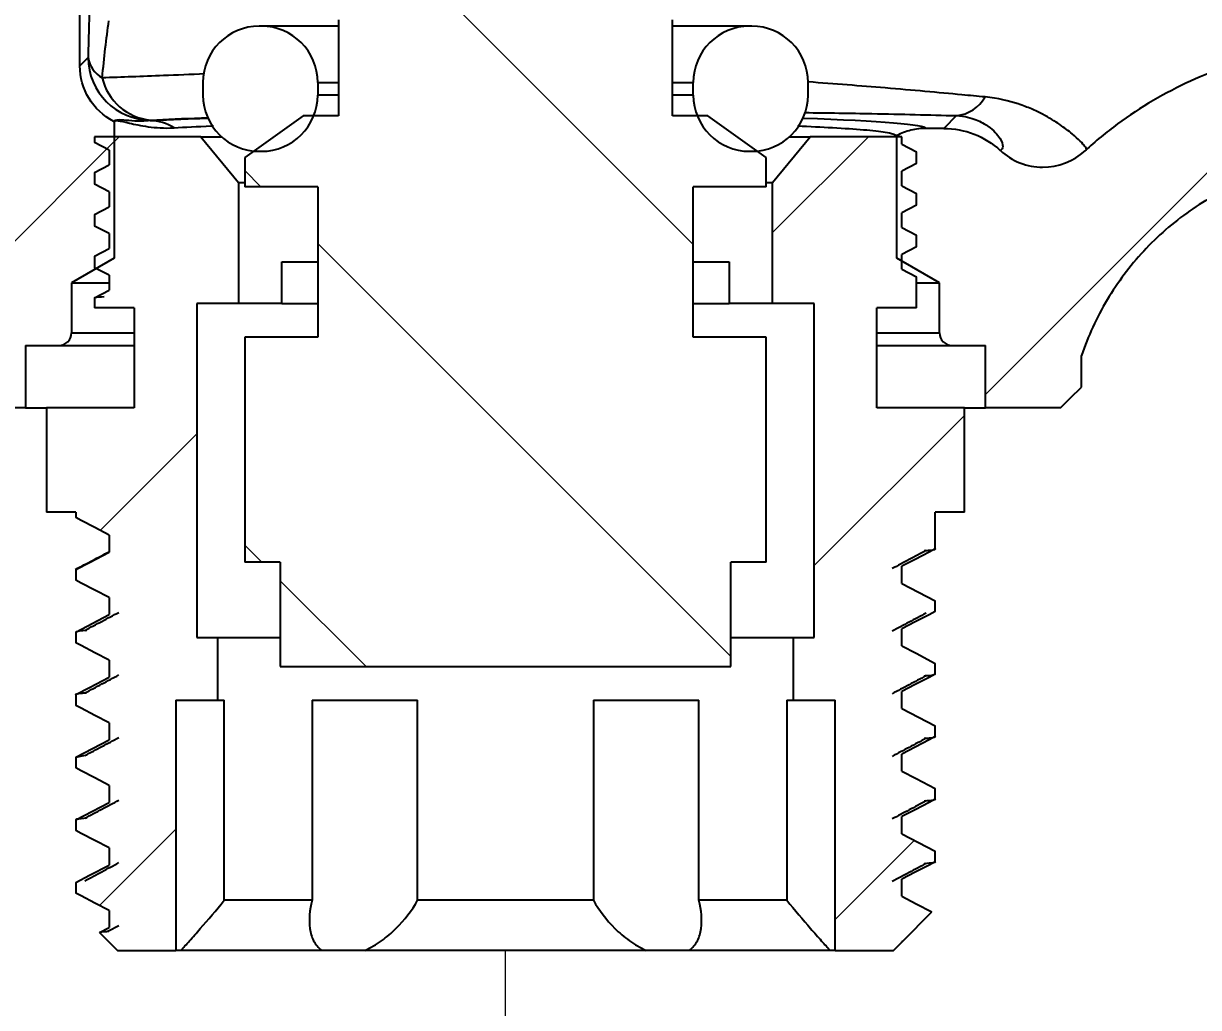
# Model space of a CAD drawing. Extents: x 0 to 1128, y 0 to 827.
# Drawn here: x 639.18 to 667.37, y 205.04 to 228.65 of the extents above; entities that cross this region are included whole.
import ezdxf

# ---------------------------------------------------------------- set-up
doc = ezdxf.new("R2010")
doc.units = 0
doc.header["$LTSCALE"] = 4
doc.header["$MEASUREMENT"] = 0
doc.header["$PDMODE"] = 3
doc.header["$PDSIZE"] = -10
doc.linetypes.add('CENTER2', pattern=[28.575, 19.05, -3.175, 3.175, -3.175])
doc.layers.get('0').update_dxf_attribs({"linetype": 'CONTINUOUS'})
doc.layers.get('DEFPOINTS').update_dxf_attribs({"linetype": 'CONTINUOUS'})
doc.layers.add('Cneter', color=1, linetype='CENTER2', lineweight=13)
doc.styles.add('Daelim Dimension', font='')
doc.styles.get('Daelim Dimension').set_extended_font_data('나눔고딕')
doc.dimstyles.new('DEFAULT', dxfattribs={"dimscale": 2, "dimtxt": 2, "dimasz": 2, "dimexe": 0, "dimexo": 2, "dimgap": 1, "dimtad": 1, "dimdec": 1, "dimzin": 9, "dimdsep": 46, "dimtxsty": 'Daelim Dimension', "dimcen": 0.5, "dimclrd": 252, "dimclre": 252, "dimclrt": 3, "dimadec": 1, "dimazin": 0, "dimtfac": 1, "dimtdec": 1, "dimtix": 1, "dimtmove": 0, "dimatfit": 3, "dimfxl": 1, "dimtolj": 1, "dimtzin": 1, "dimlwd": 9, "dimlwe": 9, "dimarcsym": 0})
pattern_1 = [(45, (206.573, -181.995), (-4.494825, 4.494825), [])]

# ---------------------------------------------------------------- blocks, each defined once
blk = doc.blocks.new('*D26')
at = {"color": 5, "lineweight": 9, "ltscale": 0.5, "transparency": 16777216}
for p, q in [((608.716, 221.256), (608.716, 186.716)), ((650.744, 202.166), (650.744, 186.716)), ((646.744, 188.716), (612.716, 188.716))]:
    blk.add_line(p, q, dxfattribs=at)
at = {"color": 5, "ltscale": 0.5, "transparency": 16777216}
for points in [[(612.716, 189.383), (612.716, 188.049), (608.716, 188.716)], [(646.744, 189.383), (646.744, 188.049), (650.744, 188.716)]]:
    blk.add_solid(points, dxfattribs=at)
at = {"layer": 'DEFPOINTS', "color": 0, "ltscale": 0.5, "transparency": 16777216}
for p in [(608.716, 225.256), (650.744, 206.166), (608.716, 188.716)]:
    blk.add_point(p, dxfattribs=at)
at = {"color": 7, "ltscale": 0.5, "transparency": 16777216, "insert": (629.73, 196.109), "char_height": 10, "attachment_point": 5, "style": 'Daelim Dimension'}
blk.add_mtext('\\A1;42', dxfattribs=at)
blk = doc.blocks.new('*D27')
at = {"color": 5, "lineweight": 9, "ltscale": 0.5, "transparency": 16777216}
for p, q in [((717.078, 227.492), (717.078, 186.716)), ((650.744, 202.166), (650.744, 186.716)), ((654.744, 188.716), (713.078, 188.716))]:
    blk.add_line(p, q, dxfattribs=at)
at = {"color": 5, "ltscale": 0.5, "transparency": 16777216}
for points in [[(654.744, 189.383), (654.744, 188.049), (650.744, 188.716)], [(713.078, 189.383), (713.078, 188.049), (717.078, 188.716)]]:
    blk.add_solid(points, dxfattribs=at)
at = {"layer": 'DEFPOINTS', "color": 0, "ltscale": 0.5, "transparency": 16777216}
for p in [(717.078, 231.492), (650.744, 206.166), (717.078, 188.716)]:
    blk.add_point(p, dxfattribs=at)
at = {"color": 7, "ltscale": 0.5, "transparency": 16777216, "insert": (683.911, 196.159), "char_height": 10, "attachment_point": 5, "style": 'Daelim Dimension'}
blk.add_mtext('\\A1;66', dxfattribs=at)
blk = doc.blocks.new('*D29')
at = {"color": 5, "lineweight": 9, "ltscale": 0.5, "transparency": 16777216}
for p, q in [((587.943, 234.199), (587.943, 134.501)), ((796.346, 158.527), (796.346, 134.501)), ((792.346, 136.501), (591.943, 136.501))]:
    blk.add_line(p, q, dxfattribs=at)
at = {"color": 5, "ltscale": 0.5, "transparency": 16777216}
for points in [[(591.943, 137.167), (591.943, 135.834), (587.943, 136.501)], [(792.346, 137.167), (792.346, 135.834), (796.346, 136.501)]]:
    blk.add_solid(points, dxfattribs=at)
at = {"layer": 'DEFPOINTS', "color": 0, "ltscale": 0.5, "transparency": 16777216}
for p in [(587.943, 238.199), (796.346, 162.527), (587.943, 136.501)]:
    blk.add_point(p, dxfattribs=at)
at = {"color": 7, "ltscale": 0.5, "transparency": 16777216, "insert": (692.145, 143.944), "char_height": 10, "attachment_point": 5, "style": 'Daelim Dimension'}
blk.add_mtext('\\A1;208', dxfattribs=at)
blk = doc.blocks.new('*D31')
at = {"color": 5, "lineweight": 9, "ltscale": 0.5, "transparency": 16777216}
for p, q in [((628.986, 291.801), (628.986, 327.879)), ((796.346, 226.827), (796.346, 327.879)), ((792.346, 325.879), (632.986, 325.879))]:
    blk.add_line(p, q, dxfattribs=at)
at = {"color": 5, "ltscale": 0.5, "transparency": 16777216}
for points in [[(632.986, 326.546), (632.986, 325.213), (628.986, 325.879)], [(792.346, 326.546), (792.346, 325.213), (796.346, 325.879)]]:
    blk.add_solid(points, dxfattribs=at)
at = {"layer": 'DEFPOINTS', "color": 0, "ltscale": 0.5, "transparency": 16777216}
for p in [(628.986, 325.879), (628.986, 287.801), (796.346, 222.827)]:
    blk.add_point(p, dxfattribs=at)
at = {"color": 7, "ltscale": 0.5, "transparency": 16777216, "insert": (712.666, 333.323), "char_height": 10, "attachment_point": 5, "style": 'Daelim Dimension'}
blk.add_mtext('\\A1;167', dxfattribs=at)

msp = doc.modelspace()

# ---------------------------------------------------------------- hatches: boundary and pattern name
at = {"linetype": 'Continuous', "lineweight": 18}
h = msp.add_hatch(dxfattribs=at)
h.set_pattern_fill('ANSI31', scale=50.853136, style=0)
h.set_pattern_definition(pattern_1)
edge = h.paths.add_edge_path(flags=0)
edge.add_line((704.315, 233.242), (704.315, 231.742))
edge.add_line((704.315, 231.742), (729.842, 231.742))
edge.add_line((729.842, 231.742), (729.842, 234.276))
edge.add_ellipse((728.089, 235.247), major_axis=(1.417, -1.417), ratio=0.998783, start_angle=16.0191, end_angle=44.9651)
edge.add_line((730.092, 235.245), (730.092, 244.459))
edge.add_line((730.092, 244.459), (730.242, 244.459))
edge.add_line((730.242, 244.459), (730.242, 254.449))
edge.add_arc((730.943, 254.449), 0.701, 511.5795, 540, ccw=False)
edge.add_line((730.326, 254.783), (730.968, 255.968))
edge.add_line((730.968, 255.968), (730.968, 261.724))
edge.add_line((730.968, 261.724), (732.219, 262.975))
edge.add_line((732.219, 262.975), (734.096, 262.975))
edge.add_line((734.096, 262.975), (734.597, 262.475))
edge.add_line((734.597, 262.475), (734.597, 249.467))
edge.add_arc((738.601, 249.467), 4.004, 540, 602.8993)
edge.add_arc((736.549, 245.457), 0.501, 360, 422.8993, ccw=False)
edge.add_line((737.049, 245.457), (737.049, 212.222))
edge.add_arc((736.549, 212.222), 0.501, 270, 360, ccw=False)
edge.add_line((736.549, 211.722), (704.523, 211.722))
edge.add_spline(control_points=[(704.523, 211.722), (704.466, 211.722), (704.408, 211.732), (704.355, 211.751), (704.302, 211.77), (704.252, 211.798), (704.208, 211.833), (704.165, 211.868), (704.127, 211.911), (704.097, 211.959), (704.068, 212.007), (704.046, 212.06), (704.034, 212.115)], knot_values=[0, 0, 0, 0, 0.000171, 0.000171, 0.000171, 0.000338, 0.000338, 0.000338, 0.000506, 0.000506, 0.000506, 0.000674, 0.000674, 0.000674, 0.000674], weights=[1, 1, 1, 1, 1, 1, 1, 1, 1, 1, 1, 1, 1], degree=3, periodic=0)
edge.add_spline(control_points=[(704.034, 212.115), (703.727, 213.515), (703.198, 214.884), (702.474, 216.121), (701.685, 217.471), (700.649, 218.694), (699.477, 219.729), (697.871, 221.147), (695.975, 222.26), (694.002, 223.096), (691.028, 224.355), (687.788, 225.045), (684.57, 225.311), (681.207, 225.588), (677.823, 225.436), (674.449, 225.436), (673.308, 225.436), (672.167, 225.459), (671.026, 225.434), (670.244, 225.417), (669.455, 225.262), (668.724, 224.986), (667.992, 224.711), (667.298, 224.305), (666.699, 223.804), (666.098, 223.301), (665.575, 222.688), (665.174, 222.015), (664.925, 221.598), (664.719, 221.151), (664.562, 220.691)], knot_values=[0.000395, 0.000395, 0.000395, 0.000395, 0.004689, 0.004689, 0.004689, 0.009368, 0.009368, 0.009368, 0.015799, 0.015799, 0.015799, 0.025522, 0.025522, 0.025522, 0.035593, 0.035593, 0.035593, 0.038999, 0.038999, 0.038999, 0.041366, 0.041366, 0.041366, 0.043733, 0.043733, 0.043733, 0.046104, 0.046104, 0.046104, 0.047574, 0.047574, 0.047574, 0.047574], weights=[1, 1, 1, 1, 1, 1, 1, 1, 1, 1, 1, 1, 1, 1, 1, 1, 1, 1, 1, 1, 1, 1, 1, 1, 1, 1, 1, 1, 1, 1, 1], degree=3, periodic=0)
edge.add_line((664.562, 220.691), (664.562, 219.93))
edge.add_spline(control_points=[(664.562, 219.93), (664.472, 219.84), (664.382, 219.751), (664.293, 219.661), (664.216, 219.584), (664.139, 219.507), (664.062, 219.43)], knot_values=[0.023427, 0.023427, 0.023427, 0.023427, 0.023808, 0.023808, 0.023808, 0.024134, 0.024134, 0.024134, 0.024134], weights=[1, 1, 1, 1, 1, 1, 1], degree=3, periodic=0)
edge.add_line((664.062, 219.43), (662.256, 219.43))
edge.add_line((662.256, 219.43), (662.256, 220.931))
edge.add_line((662.256, 220.931), (661.456, 220.931))
edge.add_arc((661.456, 221.231), 0.3, 180, 270, ccw=False)
edge.add_line((661.155, 221.231), (661.155, 222.433))
edge.add_line((661.155, 222.433), (660.129, 223.025))
edge.add_line((660.129, 223.025), (660.129, 225.963))
edge.add_spline(control_points=[(660.129, 225.963), (660.195, 225.998), (660.263, 226.027), (660.333, 226.052), (660.492, 226.108), (660.662, 226.137), (660.83, 226.137)], knot_values=[0.001632, 0.001632, 0.001632, 0.001632, 0.001855, 0.001855, 0.001855, 0.002363, 0.002363, 0.002363, 0.002363], weights=[1, 1, 1, 1, 1, 1, 1], degree=3, periodic=0)
edge.add_line((660.83, 226.137), (661.257, 226.137))
edge.add_ellipse((661.254, 224.133), major_axis=(-1.417, -1.417), ratio=0.998783, start_angle=182.2539, end_angle=224.9651, ccw=False)
edge.add_spline(control_points=[(662.615, 225.605), (662.738, 225.491), (662.883, 225.397), (663.037, 225.33), (663.191, 225.264), (663.359, 225.223), (663.526, 225.211), (663.694, 225.199), (663.866, 225.215), (664.028, 225.259), (664.19, 225.304), (664.347, 225.376), (664.486, 225.472), (664.543, 225.511), (664.597, 225.554), (664.648, 225.6)], knot_values=[0, 0, 0, 0, 0.000503, 0.000503, 0.000503, 0.001007, 0.001007, 0.001007, 0.00151, 0.00151, 0.00151, 0.002014, 0.002014, 0.002014, 0.002218, 0.002218, 0.002218, 0.002218], weights=[1, 1, 1, 1, 1, 1, 1, 1, 1, 1, 1, 1, 1, 1, 1, 1], degree=3, periodic=0)
edge.add_spline(control_points=[(664.648, 225.6), (665.098, 226.011), (665.589, 226.381), (666.108, 226.7), (667.034, 227.269), (668.071, 227.687), (669.133, 227.917), (671.605, 228.455), (674.19, 228.139), (676.72, 228.139), (679.928, 228.138), (683.156, 228.238), (686.34, 227.845), (689.608, 227.443), (692.876, 226.611), (695.863, 225.227)], knot_values=[0.015157, 0.015157, 0.015157, 0.015157, 0.017002, 0.017002, 0.017002, 0.020302, 0.020302, 0.020302, 0.028005, 0.028005, 0.028005, 0.037772, 0.037772, 0.037772, 0.047869, 0.047869, 0.047869, 0.047869], weights=[1, 1, 1, 1, 1, 1, 1, 1, 1, 1, 1, 1, 1, 1, 1, 1], degree=3, periodic=0)
edge.add_spline(control_points=[(695.863, 225.227), (696.016, 225.156), (696.183, 225.111), (696.351, 225.095), (696.518, 225.078), (696.691, 225.091), (696.854, 225.131), (697.017, 225.171), (697.176, 225.24), (697.317, 225.332), (697.457, 225.424), (697.584, 225.541), (697.687, 225.675), (697.752, 225.76), (697.809, 225.853), (697.854, 225.95)], knot_values=[0, 0, 0, 0, 0.000504, 0.000504, 0.000504, 0.001008, 0.001008, 0.001008, 0.001512, 0.001512, 0.001512, 0.002016, 0.002016, 0.002016, 0.002335, 0.002335, 0.002335, 0.002335], weights=[1, 1, 1, 1, 1, 1, 1, 1, 1, 1, 1, 1, 1, 1, 1, 1], degree=3, periodic=0)
edge.add_line((697.854, 225.95), (699.932, 230.37))
edge.add_ellipse((704.463, 228.236), major_axis=(-2.685, 4.229), ratio=0.999146, start_angle=-30.7384, end_angle=32.3883, ccw=False)
h = msp.add_hatch(dxfattribs=at)
h.set_pattern_fill('ANSI31', scale=50.853136, angle=90, style=0)
h.set_pattern_definition([(135, (206.573, -181.995), (-4.494825, -4.494825), [])])
h.paths.add_polyline_path([(648.892, 252.077), (648.892, 252.2), (649.243, 252.403), (649.243, 252.576), (648.892, 252.778), (648.892, 252.901), (649.243, 253.103), (649.243, 253.276), (648.892, 253.479), (648.892, 253.602), (649.243, 253.804), (649.243, 253.977), (648.892, 254.179), (648.892, 254.303), (649.243, 254.505), (649.243, 254.678), (649.089, 254.766), (652.4, 254.766), (652.596, 254.653), (652.596, 254.53), (652.246, 254.327), (652.246, 254.154), (652.596, 253.952), (652.596, 253.829), (652.246, 253.627), (652.246, 253.454), (652.596, 253.251), (652.596, 253.128), (652.246, 252.926), (652.246, 252.753), (652.596, 252.551), (652.596, 252.427), (652.246, 252.225), (652.246, 252.052), (652.596, 251.85), (652.596, 251.727), (652.246, 251.524), (652.246, 251.352), (652.596, 251.149), (652.596, 251.026), (652.246, 250.824), (652.246, 250.651), (652.596, 250.449), (652.596, 250.325), (652.246, 250.123), (652.246, 249.95), (652.596, 249.748), (652.596, 249.261), (652.997, 249.261), (653.247, 246.758), (653.247, 229.24), (654.749, 228.739), (654.749, 226.437), (655.599, 226.437), (657.001, 225.436), (657.001, 224.735), (655.249, 224.735), (655.249, 221.131), (657.001, 221.131), (657.001, 215.726), (656.15, 215.726), (656.15, 213.223), (645.339, 213.223), (645.339, 215.726), (644.488, 215.726), (644.488, 221.131), (646.24, 221.131), (646.24, 224.735), (644.488, 224.735), (644.488, 225.436), (645.889, 226.437), (646.74, 226.437), (646.74, 228.739), (648.242, 229.24), (648.242, 246.758), (648.492, 249.261), (648.892, 249.261), (648.892, 249.397), (649.243, 249.6), (649.243, 249.773), (648.892, 249.975), (648.892, 250.098), (649.243, 250.3), (649.243, 250.473), (648.892, 250.676), (648.892, 250.799), (649.243, 251.001), (649.243, 251.174), (648.892, 251.376), (648.892, 251.5), (649.243, 251.702), (649.243, 251.875)], flags=0)
h = msp.add_hatch(dxfattribs=at)
h.set_pattern_fill('ANSI31', scale=50.853136, style=0)
h.set_pattern_definition(pattern_1)
edge = h.paths.add_edge_path(flags=0)
edge.add_line((643.136, 232.643), (641.36, 232.643))
edge.add_line((641.36, 232.643), (641.36, 231.261))
edge.add_ellipse((642.537, 229.639), major_axis=(1.417, -1.417), ratio=0.998783, start_angle=170.963, end_angle=224.9651)
edge.add_line((640.534, 229.641), (640.534, 227.637))
edge.add_ellipse((642.036, 227.639), major_axis=(1.063, 1.063), ratio=0.998783, start_angle=135.0349, end_angle=197.7059)
edge.add_spline(control_points=[(641.346, 226.303), (641.351, 226.301), (641.355, 226.299), (641.36, 226.297)], knot_values=[0, 0, 0, 0, 0.000015, 0.000015, 0.000015, 0.000015], weights=[1, 1, 1, 1], degree=3, periodic=0)
edge.add_line((641.36, 226.297), (641.36, 223.025))
edge.add_line((641.36, 223.025), (640.334, 222.433))
edge.add_line((640.334, 222.433), (640.334, 221.231))
edge.add_arc((640.033, 221.231), 0.3, 270, 360, ccw=False)
edge.add_line((640.033, 220.931), (639.232, 220.931))
edge.add_line((639.232, 220.931), (639.232, 219.43))
edge.add_line((639.232, 219.43), (637.429, 219.43))
edge.add_spline(control_points=[(637.429, 219.43), (637.262, 219.596), (637.096, 219.763), (636.929, 219.93)], knot_values=[0.061728, 0.061728, 0.061728, 0.061728, 0.062435, 0.062435, 0.062435, 0.062435], weights=[1, 1, 1, 1], degree=3, periodic=0)
edge.add_line((636.929, 219.93), (636.929, 222.875))
edge.add_spline(control_points=[(636.929, 222.875), (636.811, 224.226), (636.863, 225.621), (636.462, 226.917), (636.296, 227.452), (636.036, 227.965), (635.702, 228.416), (635.369, 228.866), (634.953, 229.265), (634.489, 229.579), (634.023, 229.895), (633.496, 230.134), (632.952, 230.277), (632.539, 230.385), (632.108, 230.441), (631.68, 230.441)], knot_values=[0.002456, 0.002456, 0.002456, 0.002456, 0.00652, 0.00652, 0.00652, 0.008191, 0.008191, 0.008191, 0.009861, 0.009861, 0.009861, 0.011539, 0.011539, 0.011539, 0.012814, 0.012814, 0.012814, 0.012814], weights=[1, 1, 1, 1, 1, 1, 1, 1, 1, 1, 1, 1, 1, 1, 1, 1], degree=3, periodic=0)
edge.add_line((631.68, 230.441), (620.978, 230.441))
edge.add_line((620.978, 230.441), (620.978, 231.442))
edge.add_line((620.978, 231.442), (620.227, 231.876))
edge.add_line((620.227, 231.876), (620.227, 236.447))
edge.add_line((620.227, 236.447), (616.723, 236.447))
edge.add_line((616.723, 236.447), (616.723, 238.315))
edge.add_spline(control_points=[(616.723, 238.315), (616.777, 238.346), (616.834, 238.372), (616.893, 238.393), (616.998, 238.43), (617.112, 238.449), (617.224, 238.449)], knot_values=[0.00105, 0.00105, 0.00105, 0.00105, 0.001237, 0.001237, 0.001237, 0.001575, 0.001575, 0.001575, 0.001575], weights=[1, 1, 1, 1, 1, 1, 1], degree=3, periodic=0)
edge.add_line((617.224, 238.449), (620.229, 238.449))
edge.add_ellipse((620.226, 235.945), major_axis=(1.772, 1.772), ratio=0.998783, start_angle=-44.9651, end_angle=44.9651, ccw=False)
edge.add_line((622.73, 235.948), (622.73, 234.645))
edge.add_ellipse((624.232, 234.646), major_axis=(1.063, 1.063), ratio=0.998783, start_angle=135.0349, end_angle=224.9651)
edge.add_line((624.23, 233.144), (631.686, 233.144))
edge.add_spline(control_points=[(631.686, 233.144), (632.94, 233.143), (634.162, 232.84), (635.646, 232.059), (636.002, 231.833), (636.336, 231.58)], knot_values=[0, 0, 0, 0, 0.5, 0.5, 0.668908, 0.668908, 0.668908, 0.668908], weights=[1, 1, 1, 1, 1, 1], degree=3, periodic=0)
edge.add_spline(control_points=[(636.336, 231.58), (636.47, 231.478), (636.623, 231.398), (636.783, 231.347), (636.944, 231.296), (637.115, 231.271), (637.283, 231.276), (637.45, 231.28), (637.62, 231.314), (637.777, 231.374), (637.934, 231.433), (638.082, 231.521), (638.21, 231.629), (638.339, 231.738), (638.45, 231.87), (638.535, 232.015), (638.545, 232.032), (638.555, 232.05), (638.565, 232.068)], knot_values=[0, 0, 0, 0, 0.000504, 0.000504, 0.000504, 0.001007, 0.001007, 0.001007, 0.001511, 0.001511, 0.001511, 0.002014, 0.002014, 0.002014, 0.002517, 0.002517, 0.002517, 0.002577, 0.002577, 0.002577, 0.002577], weights=[1, 1, 1, 1, 1, 1, 1, 1, 1, 1, 1, 1, 1, 1, 1, 1, 1, 1, 1], degree=3, periodic=0)
edge.add_arc((642.536, 229.941), 4.505, 478.2303, 511.8252, ccw=False)
edge.add_line((640.405, 233.909), (641.338, 234.41))
edge.add_ellipse((643.469, 230.438), major_axis=(-1.099, 4.372), ratio=0.999352, start_angle=-11.6145, end_angle=14.1064, ccw=False)
edge.add_spline(control_points=[(643.272, 234.942), (643.331, 234.944), (643.392, 234.943), (643.451, 234.939), (643.582, 234.929), (643.713, 234.901), (643.837, 234.857)], knot_values=[0, 0, 0, 0, 0.00018, 0.00018, 0.00018, 0.000578, 0.000578, 0.000578, 0.000578], weights=[1, 1, 1, 1, 1, 1, 1], degree=3, periodic=0)
edge.add_line((643.837, 234.857), (643.837, 233.344))
edge.add_arc((643.136, 233.344), 0.701, 270, 360, ccw=False)
h = msp.add_hatch(dxfattribs=at)
h.set_pattern_fill('ANSI31', scale=50.853136, style=0)
h.set_pattern_definition(pattern_1)
h.paths.add_polyline_path([(639.733, 219.43), (641.835, 219.43), (641.835, 221.832), (640.884, 221.832), (640.884, 222.072), (641.234, 222.255), (641.234, 222.611), (640.884, 222.793), (640.884, 223.073), (641.234, 223.256), (641.234, 223.612), (640.884, 223.794), (640.884, 224.074), (641.234, 224.257), (641.234, 224.613), (640.884, 224.795), (640.884, 225.075), (641.234, 225.258), (641.234, 225.614), (640.884, 225.796), (640.884, 225.936), (643.437, 225.936), (644.338, 224.835), (644.338, 221.932), (643.337, 221.932), (643.337, 213.924), (643.837, 213.924), (643.837, 212.422), (642.836, 212.422), (642.836, 206.416), (641.435, 206.416), (641.007, 206.843), (641.234, 206.962), (641.234, 207.372), (640.434, 207.789), (640.434, 208.046), (641.234, 208.463), (641.234, 208.873), (640.434, 209.29), (640.434, 209.548), (641.234, 209.965), (641.234, 210.375), (640.434, 210.792), (640.434, 211.05), (641.234, 211.466), (641.234, 211.876), (640.434, 212.293), (640.434, 212.551), (641.234, 212.968), (641.234, 213.378), (640.434, 213.795), (640.434, 214.053), (641.234, 214.47), (641.234, 214.88), (640.434, 215.296), (640.434, 215.554), (641.234, 215.971), (641.234, 216.381), (640.434, 216.798), (640.434, 216.927), (639.733, 216.927)], flags=0)
h = msp.add_hatch(dxfattribs=at)
h.set_pattern_fill('ANSI31', scale=50.853136, style=0)
h.set_pattern_definition(pattern_1)
h.paths.add_polyline_path([(657.652, 212.422), (657.652, 213.924), (658.152, 213.924), (658.152, 221.932), (657.151, 221.932), (657.151, 224.835), (658.052, 225.936), (660.254, 225.936), (660.254, 225.758), (660.605, 225.576), (660.605, 225.296), (660.254, 225.113), (660.254, 224.757), (660.605, 224.575), (660.605, 224.295), (660.254, 224.112), (660.254, 223.756), (660.605, 223.574), (660.605, 223.294), (660.254, 223.111), (660.254, 222.755), (660.605, 222.573), (660.605, 221.832), (659.654, 221.832), (659.654, 219.43), (661.756, 219.43), (661.756, 216.927), (661.055, 216.927), (661.055, 216.047), (660.254, 215.63), (660.254, 215.22), (661.055, 214.804), (661.055, 214.546), (660.254, 214.129), (660.254, 213.719), (661.055, 213.302), (661.055, 213.044), (660.254, 212.627), (660.254, 212.217), (661.055, 211.8), (661.055, 211.543), (660.254, 211.126), (660.254, 210.716), (661.055, 210.299), (661.055, 210.041), (660.254, 209.624), (660.254, 209.214), (661.055, 208.797), (661.055, 208.539), (660.254, 208.123), (660.254, 207.713), (660.975, 207.337), (660.264, 206.626), (660.254, 206.621), (660.254, 206.616), (660.054, 206.416), (658.653, 206.416), (658.653, 212.422)], flags=0)

# ---------------------------------------------------------------- linework, layer by layer
at = {"color": 7, "linetype": 'Continuous', "lineweight": 25}
for p, q in [((640.534, 227.637), (640.534, 229.641)), ((646.74, 228.739), (646.74, 226.437)), ((654.749, 226.437), (654.749, 228.739)), ((644.888, 228.589), (644.838, 228.589)), ((646.74, 228.589), (644.888, 228.589)), ((656.6, 228.589), (654.749, 228.589)), ((656.651, 228.589), (656.6, 228.589)), ((640.732, 227.836), (640.534, 227.637)), ((643.487, 227.238), (643.487, 226.937)), ((646.24, 227.238), (646.24, 226.937)), ((655.249, 226.937), (655.249, 227.238)), ((658.002, 226.937), (658.002, 227.238)), ((645.889, 226.437), (644.488, 225.436)), ((646.74, 226.437), (645.889, 226.437)), ((655.599, 226.437), (654.749, 226.437)), ((657.001, 225.436), (655.599, 226.437)), ((661.562, 226.442), (661.257, 226.137)), ((641.36, 226.297), (641.36, 223.025)), ((642.221, 226.323), (642.233, 226.335)), ((661.257, 226.137), (660.83, 226.137)), ((643.437, 225.936), (640.884, 225.936)), ((640.884, 225.936), (640.884, 225.796)), ((641.234, 225.614), (640.884, 225.796)), ((643.437, 225.936), (644.338, 224.835)), ((643.437, 225.936), (643.93, 225.936)), ((657.151, 224.835), (658.052, 225.936)), ((657.558, 225.936), (658.052, 225.936)), ((660.254, 225.936), (658.052, 225.936)), ((660.129, 223.025), (660.129, 225.963)), ((660.254, 225.758), (660.254, 225.936)), ((641.234, 225.614), (641.234, 225.258)), ((644.838, 225.586), (644.888, 225.586)), ((656.6, 225.586), (656.651, 225.586)), ((660.254, 225.758), (660.605, 225.576)), ((660.605, 225.296), (660.605, 225.576)), ((640.884, 225.075), (641.234, 225.258)), ((644.488, 225.436), (644.488, 224.735)), ((657.001, 224.735), (657.001, 225.436)), ((660.605, 225.296), (660.254, 225.113)), ((640.884, 225.075), (640.884, 224.795)), ((660.254, 224.757), (660.254, 225.113)), ((641.234, 224.613), (640.884, 224.795)), ((644.338, 224.835), (644.488, 224.835)), ((644.338, 224.835), (644.338, 221.932)), ((646.24, 224.735), (644.488, 224.735)), ((646.24, 224.735), (646.24, 221.131)), ((655.249, 221.131), (655.249, 224.735)), ((657.001, 224.735), (655.249, 224.735)), ((657.001, 224.835), (657.151, 224.835)), ((657.151, 221.932), (657.151, 224.835)), ((660.254, 224.757), (660.605, 224.575)), ((641.234, 224.613), (641.234, 224.257)), ((660.605, 224.295), (660.605, 224.575)), ((640.884, 224.074), (641.234, 224.257)), ((660.605, 224.295), (660.254, 224.112)), ((660.254, 223.756), (660.254, 224.112)), ((640.884, 224.074), (640.884, 223.794)), ((641.234, 223.612), (640.884, 223.794)), ((641.234, 223.612), (641.234, 223.256)), ((660.254, 223.756), (660.605, 223.574)), ((660.605, 223.294), (660.605, 223.574)), ((640.884, 223.073), (641.234, 223.256)), ((660.605, 223.294), (660.254, 223.111)), ((641.36, 223.025), (640.333, 222.433)), ((640.884, 223.073), (640.884, 222.793)), ((661.155, 222.433), (660.129, 223.025)), ((660.254, 222.755), (660.254, 223.111)), ((641.234, 222.611), (640.884, 222.793)), ((645.381, 221.932), (645.381, 222.933)), ((645.381, 222.933), (646.24, 222.933)), ((655.249, 222.933), (656.108, 222.933)), ((656.108, 222.933), (656.108, 221.932)), ((660.254, 222.755), (660.605, 222.573)), ((640.333, 222.433), (640.333, 221.231)), ((640.333, 222.433), (641.234, 222.433)), ((641.234, 222.611), (641.234, 222.255)), ((660.605, 221.832), (660.605, 222.573)), ((660.605, 222.433), (661.155, 222.433)), ((661.155, 221.231), (661.155, 222.433)), ((640.884, 222.072), (641.234, 222.255)), ((640.884, 222.072), (640.884, 221.832)), ((643.337, 221.932), (643.337, 213.924)), ((644.338, 221.932), (643.337, 221.932)), ((645.381, 221.932), (644.338, 221.932)), ((645.381, 221.932), (646.24, 221.932)), ((655.249, 221.932), (656.108, 221.932)), ((657.151, 221.932), (656.108, 221.932)), ((658.152, 221.932), (657.151, 221.932)), ((658.152, 213.924), (658.152, 221.932)), ((641.835, 221.832), (640.884, 221.832)), ((641.835, 221.832), (641.835, 219.43)), ((659.654, 219.43), (659.654, 221.832)), ((660.605, 221.832), (659.654, 221.832)), ((646.24, 221.131), (644.488, 221.131)), ((644.488, 221.131), (644.488, 215.726)), ((657.001, 221.131), (655.249, 221.131)), ((657.001, 215.726), (657.001, 221.131)), ((639.232, 220.931), (639.232, 219.43)), ((639.232, 220.931), (640.033, 220.931)), ((640.033, 220.931), (641.835, 220.931)), ((659.654, 220.931), (661.456, 220.931)), ((661.456, 220.931), (662.256, 220.931)), ((662.256, 219.43), (662.256, 220.931)), ((664.562, 219.93), (664.562, 220.691)), ((639.232, 219.43), (637.429, 219.43)), ((639.232, 219.43), (639.733, 219.43)), ((639.733, 219.43), (639.733, 216.927)), ((641.835, 219.43), (639.733, 219.43)), ((661.756, 219.43), (659.654, 219.43)), ((661.756, 219.43), (662.256, 219.43)), ((661.756, 216.927), (661.756, 219.43)), ((664.062, 219.43), (662.256, 219.43)), ((640.434, 216.927), (639.733, 216.927)), ((640.434, 216.927), (640.434, 216.798)), ((661.055, 216.047), (661.055, 216.927)), ((661.756, 216.927), (661.055, 216.927)), ((641.234, 216.381), (641.234, 215.971)), ((645.339, 215.726), (644.488, 215.726)), ((645.339, 215.726), (645.339, 213.223)), ((656.15, 213.223), (656.15, 215.726)), ((657.001, 215.726), (656.15, 215.726)), ((640.434, 215.554), (640.462, 215.564)), ((640.434, 215.554), (640.434, 215.296)), ((660.254, 215.22), (660.254, 215.63)), ((660.254, 215.22), (661.055, 214.804)), ((641.234, 214.88), (641.234, 214.47)), ((661.055, 214.546), (661.055, 214.804)), ((640.434, 214.053), (641.234, 214.47)), ((640.434, 214.053), (640.434, 213.795)), ((660.254, 213.719), (660.254, 214.129)), ((643.337, 213.924), (643.837, 213.924)), ((643.837, 213.924), (643.837, 212.422)), ((643.837, 213.924), (645.339, 213.924)), ((656.15, 213.924), (657.652, 213.924)), ((657.652, 212.422), (657.652, 213.924)), ((657.652, 213.924), (658.152, 213.924)), ((641.234, 213.378), (641.234, 212.968)), ((645.339, 213.223), (656.15, 213.223)), ((661.055, 213.044), (661.055, 213.302)), ((640.434, 212.551), (640.434, 212.293)), ((660.254, 212.217), (660.254, 212.627)), ((642.836, 212.422), (642.836, 206.416)), ((642.836, 212.422), (643.837, 212.422)), ((643.837, 212.422), (643.994, 212.422)), ((643.994, 207.617), (643.994, 212.422)), ((646.103, 212.422), (646.103, 207.617)), ((646.103, 212.422), (648.635, 212.422)), ((648.635, 207.617), (648.635, 212.422)), ((652.854, 212.422), (652.854, 207.617)), ((652.854, 212.422), (655.386, 212.422)), ((655.386, 207.617), (655.386, 212.422)), ((657.495, 212.422), (657.495, 207.617)), ((657.495, 212.422), (657.652, 212.422)), ((657.652, 212.422), (658.653, 212.422)), ((658.653, 206.416), (658.653, 212.422)), ((660.254, 212.217), (661.055, 211.8)), ((641.234, 211.876), (641.234, 211.466)), ((661.055, 211.543), (661.055, 211.8)), ((640.434, 211.05), (641.234, 211.466)), ((660.254, 210.716), (660.254, 211.126)), ((640.434, 211.05), (640.67, 211.097)), ((640.434, 211.05), (640.434, 210.792)), ((641.234, 210.375), (641.234, 209.965)), ((661.055, 210.041), (661.055, 210.299)), ((640.434, 209.548), (641.234, 209.965)), ((640.434, 209.548), (640.434, 209.29)), ((660.254, 209.214), (660.254, 209.624)), ((660.254, 209.214), (661.055, 208.797)), ((641.234, 208.873), (641.234, 208.463)), ((661.055, 208.539), (661.055, 208.797)), ((640.434, 208.046), (640.434, 207.789)), ((660.254, 207.713), (660.254, 208.123)), ((646.103, 207.617), (643.994, 207.617)), ((652.854, 207.617), (648.635, 207.617)), ((657.495, 207.617), (655.386, 207.617)), ((641.234, 207.372), (641.234, 206.962)), ((660.264, 206.626), (660.975, 207.337)), ((641.007, 206.843), (641.234, 206.962)), ((641.222, 206.886), (641.467, 207.016)), ((641.007, 206.843), (641.435, 206.416)), ((660.054, 206.416), (660.254, 206.616)), ((660.264, 206.626), (660.254, 206.621)), ((660.254, 206.616), (660.254, 206.621)), ((641.435, 206.416), (642.836, 206.416)), ((642.959, 206.416), (642.836, 206.416)), ((646.337, 206.416), (642.959, 206.416)), ((647.367, 206.416), (646.337, 206.416)), ((654.122, 206.416), (647.367, 206.416)), ((655.152, 206.416), (654.122, 206.416)), ((658.53, 206.416), (655.152, 206.416)), ((658.653, 206.416), (658.53, 206.416)), ((658.653, 206.416), (660.054, 206.416))]:
    msp.add_line(p, q, dxfattribs=at)
at = {"color": 8, "linetype": 'Continuous', "lineweight": 25}
for p, q in [((646.24, 227.238), (646.74, 227.238)), ((654.749, 227.238), (655.249, 227.238)), ((646.74, 226.937), (646.24, 226.937)), ((655.249, 226.937), (654.749, 226.937)), ((640.333, 221.231), (641.835, 221.231)), ((659.654, 221.231), (661.155, 221.231))]:
    msp.add_line(p, q, dxfattribs=at)
at = {"color": 7, "linetype": 'Continuous', "lineweight": 25, "flags": 128}
for points in [[(664.062, 219.43), (664.293, 219.661), (664.562, 219.93)], [(641.234, 216.381), (640.895, 216.558), (640.565, 216.729), (640.434, 216.798)], [(640.434, 215.554), (640.761, 215.725), (641.234, 215.971)], [(661.055, 216.047), (660.904, 215.968), (660.574, 215.797), (660.254, 215.63)], [(641.234, 214.88), (640.895, 215.056), (640.565, 215.228), (640.434, 215.296)], [(661.055, 214.546), (660.904, 214.467), (660.574, 214.295), (660.254, 214.129)], [(641.234, 213.378), (640.895, 213.555), (640.565, 213.726), (640.434, 213.795)], [(660.254, 213.719), (660.595, 213.542), (661.055, 213.302)], [(640.434, 212.551), (640.761, 212.722), (641.234, 212.968)], [(661.055, 213.044), (660.904, 212.965), (660.574, 212.794), (660.254, 212.627)], [(641.234, 211.876), (640.895, 212.053), (640.565, 212.225), (640.434, 212.293)], [(661.055, 211.543), (660.904, 211.464), (660.574, 211.292), (660.254, 211.126)], [(641.234, 210.375), (640.895, 210.552), (640.565, 210.723), (640.434, 210.792)], [(660.254, 210.716), (660.595, 210.538), (661.055, 210.299)], [(661.055, 210.041), (660.904, 209.962), (660.574, 209.79), (660.254, 209.624)], [(641.234, 208.873), (640.895, 209.05), (640.565, 209.222), (640.434, 209.29)], [(640.434, 208.046), (640.761, 208.217), (641.234, 208.463)], [(661.055, 208.539), (660.904, 208.461), (660.574, 208.289), (660.254, 208.123)], [(641.234, 207.372), (640.895, 207.548), (640.565, 207.72), (640.434, 207.789)], [(660.254, 207.713), (660.595, 207.535), (660.975, 207.337)]]:
    msp.add_lwpolyline(points, dxfattribs=at)
at = {"color": 7, "linetype": 'Continuous', "lineweight": 25}
for centre, radius, start, end in [((644.838, 227.238), 1.351, 90, 180), ((644.888, 227.238), 1.351, 0, 90), ((656.6, 227.238), 1.351, 90, 180), ((656.651, 227.238), 1.351, 0, 90), ((642.235, 227.838), 1.503, 180.0817, 269.9183), ((641.391, 227.932), 0.665, 188.3315, 241.1917), ((642.352, 227.646), 1.316, 193.0273, 264.7962), ((644.838, 226.937), 1.351, 180, 270), ((644.888, 226.937), 1.351, 270, 0), ((656.6, 226.937), 1.351, 180, 270), ((656.651, 226.937), 1.351, 270, 0), ((661.467, 227.338), 0.901, 276.0378, 330.1888), ((642.189, 225.19), 1.133, 57.857, 88.407), ((640.033, 221.231), 0.3, 270, 0), ((661.456, 221.231), 0.3, 180, 270)]:
    msp.add_arc(centre, radius, start, end, dxfattribs=at)
at = {"color": 7, "linetype": 'Continuous', "lineweight": 25, "extrusion": (-5.31091e-15, -5.31091e-15, -1)}
msp.add_ellipse((642.036, 227.639), major_axis=(1.063, 1.063), ratio=0.998783, start_param=2.832567, end_param=3.926382, dxfattribs=at)
at = {"color": 8, "linetype": 'Continuous', "lineweight": 25, "extrusion": (0, 0, -1)}
for start_param, end_param in [(0.563993, 0.784373), (2.35722, 3.136397)]:
    msp.add_ellipse((650.744, 226.135), major_axis=(-10.086, 0), ratio=0.034921, start_param=start_param, end_param=end_param, dxfattribs=at)
at = {"color": 7, "linetype": 'Continuous', "lineweight": 25, "extrusion": (-3.98318e-15, -3.98318e-15, -1)}
msp.add_ellipse((661.254, 224.133), major_axis=(-1.417, -1.417), ratio=0.998783, start_param=2.356803, end_param=3.102255, dxfattribs=at)
at = {"color": 7, "linetype": 'Continuous', "lineweight": 25}
for points in [[(640.773, 229.402), (640.758, 228.906), (640.744, 228.385), (640.732, 227.836)], [(641.07, 227.349), (641.116, 227.834), (641.169, 228.288), (641.228, 228.717)], [(641.36, 226.297), (641.355, 226.299), (641.351, 226.301), (641.346, 226.303)], [(660.264, 206.626), (660.261, 206.623), (660.257, 206.619), (660.252, 206.616)]]:
    msp.add_open_spline(points, degree=3, dxfattribs=at)
for points, knots in [([(695.863, 225.227), (694.638, 225.794), (693.385, 226.261), (690.831, 227.031), (689.532, 227.335), (686.892, 227.798), (685.548, 227.958), (683.537, 228.093), (682.866, 228.122), (681.859, 228.139), (681.523, 228.139), (680.851, 228.138), (680.515, 228.138), (677.492, 228.14), (674.804, 228.139), (671.949, 228.139), (671.781, 228.138), (671.445, 228.138), (671.277, 228.139), (670.774, 228.136), (670.438, 228.115), (669.434, 228.001), (668.761, 227.853), (667.481, 227.426), (666.867, 227.148), (665.986, 226.631), (665.701, 226.443), (665.157, 226.041), (664.897, 225.827), (664.648, 225.6)], [0, 0, 0, 0, 0.125, 0.125, 0.25, 0.25, 0.375, 0.375, 0.4375, 0.4375, 0.46875, 0.46875, 0.5, 0.5, 0.75, 0.75, 0.765625, 0.765625, 0.78125, 0.78125, 0.8125, 0.8125, 0.875, 0.875, 0.9375, 0.9375, 0.96875, 0.96875, 1, 1, 1, 1]), ([(664.648, 225.6), (664.662, 225.613), (664.677, 225.619), (664.68, 225.649), (664.668, 225.673), (664.594, 225.771), (664.495, 225.873), (664.255, 226.073), (664.158, 226.148), (663.925, 226.308), (663.788, 226.392), (663.544, 226.519), (663.455, 226.562), (663.262, 226.644), (663.157, 226.685), (662.818, 226.796), (662.559, 226.86), (662.249, 226.89)], [0, 0, 0, 0, 0.125, 0.125, 0.25, 0.25, 0.5, 0.5, 0.625, 0.625, 0.75, 0.75, 0.8125, 0.8125, 0.875, 0.875, 1, 1, 1, 1]), ([(642.221, 226.323), (642.078, 226.308), (641.956, 226.308), (641.747, 226.317), (641.659, 226.326), (641.444, 226.344), (641.365, 226.342), (641.346, 226.303)], [0, 0, 0, 0, 0.25, 0.25, 0.5, 0.5, 1, 1, 1, 1]), ([(661.562, 226.442), (661.665, 226.437), (661.752, 226.423), (661.905, 226.387), (661.972, 226.365), (662.151, 226.296), (662.242, 226.243), (662.463, 226.087), (662.547, 225.986), (662.652, 225.819), (662.674, 225.75), (662.673, 225.677), (662.666, 225.658), (662.644, 225.629), (662.628, 225.618), (662.615, 225.605)], [0, 0, 0, 0, 0.0625, 0.0625, 0.125, 0.125, 0.25, 0.25, 0.5, 0.5, 0.75, 0.75, 0.875, 0.875, 1, 1, 1, 1]), ([(641.36, 226.297), (641.36, 226.32), (641.39, 226.327), (641.512, 226.312), (641.603, 226.29), (641.845, 226.235), (641.996, 226.202), (642.352, 226.152), (642.557, 226.136), (642.792, 226.15)], [0, 0, 0, 0, 0.25, 0.25, 0.5, 0.5, 0.75, 0.75, 1, 1, 1, 1]), ([(642.792, 226.15), (643.063, 226.166), (643.345, 226.183), (643.724, 226.196), (643.74, 226.197)], [0, 0, 0, 0, 0.956947, 1, 1, 1, 1]), ([(657.748, 226.196), (658.04, 226.183), (658.667, 226.155), (659.37, 226.105), (659.987, 226.041), (660.077, 225.992), (660.129, 225.963)], [0, 0, 0, 0, 0.1987363, 0.4278124, 0.6635234, 1, 1, 1, 1]), ([(660.83, 226.137), (660.707, 226.137), (660.587, 226.122), (660.352, 226.064), (660.236, 226.019), (660.129, 225.963)], [0, 0, 0, 0, 0.5, 0.5, 1, 1, 1, 1]), ([(662.615, 225.605), (662.753, 225.478), (662.911, 225.379), (663.172, 225.276), (663.261, 225.251), (663.443, 225.216), (663.537, 225.207), (664.002, 225.206), (664.371, 225.347), (664.648, 225.6)], [0, 0, 0, 0, 0.25, 0.25, 0.375, 0.375, 0.5, 0.5, 1, 1, 1, 1]), ([(704.034, 212.115), (703.821, 213.086), (703.511, 214.02), (702.895, 215.365), (702.664, 215.806), (702.152, 216.662), (701.875, 217.072), (700.985, 218.255), (700.314, 218.978), (698.832, 220.308), (698.039, 220.899), (696.38, 221.952), (695.512, 222.416), (694.161, 223.033), (693.702, 223.226), (692.78, 223.581), (692.315, 223.745), (689.977, 224.5), (688.06, 224.904), (685.129, 225.274), (684.14, 225.356), (682.659, 225.421), (682.165, 225.434), (681.178, 225.437), (680.684, 225.435), (678.214, 225.437), (676.238, 225.436), (673.768, 225.436), (673.274, 225.436), (672.286, 225.436), (671.792, 225.435), (671.175, 225.436), (671.051, 225.436), (670.805, 225.426), (670.683, 225.418), (670.317, 225.385), (670.076, 225.35), (669.598, 225.256), (669.361, 225.196), (668.893, 225.052), (668.661, 224.967), (667.984, 224.677), (667.559, 224.439), (666.96, 224.017), (666.765, 223.865), (666.395, 223.54), (666.22, 223.37), (665.723, 222.834), (665.43, 222.444), (664.924, 221.596), (664.719, 221.152), (664.562, 220.691)], [0, 0, 0, 0, 0.0625, 0.0625, 0.09375, 0.09375, 0.125, 0.125, 0.1875, 0.1875, 0.25, 0.25, 0.3125, 0.3125, 0.34375, 0.34375, 0.375, 0.375, 0.5, 0.5, 0.5625, 0.5625, 0.59375, 0.59375, 0.625, 0.625, 0.75, 0.75, 0.78125, 0.78125, 0.8125, 0.8125, 0.820312, 0.820312, 0.828125, 0.828125, 0.84375, 0.84375, 0.859375, 0.859375, 0.875, 0.875, 0.90625, 0.90625, 0.921875, 0.921875, 0.9375, 0.9375, 0.96875, 0.96875, 1, 1, 1, 1]), ([(640.884, 222.072), (640.887, 222.076), (640.897, 222.086), (641.026, 222.095), (641.114, 222.102)], [0, 0, 0, 0, 0.313662, 1, 1, 1, 1]), ([(640.425, 215.555), (640.563, 215.627), (640.832, 215.767), (641.102, 215.908), (641.234, 215.977)], [0, 0, 0, 0, 0.509551, 1, 1, 1, 1]), ([(660.833, 216.007), (660.697, 215.935), (660.426, 215.791), (660.154, 215.646), (660.018, 215.574)], [0, 0, 0, 0, 0.500004, 1, 1, 1, 1]), ([(661.055, 216.047), (661.055, 216.047), (661.055, 216.034), (661.028, 216.019), (660.833, 216.003), (660.791, 216)], [0, 0, 0, 0, 0.01065, 0.787287, 1, 1, 1, 1]), ([(640.655, 214.093), (640.791, 214.165), (641.062, 214.309), (641.333, 214.453), (641.468, 214.525)], [0, 0, 0, 0, 0.500001, 1, 1, 1, 1]), ([(660.833, 214.506), (660.697, 214.433), (660.426, 214.289), (660.154, 214.145), (660.018, 214.072)], [0, 0, 0, 0, 0.500002, 1, 1, 1, 1]), ([(640.434, 214.053), (640.443, 214.063), (640.458, 214.079), (640.637, 214.094), (640.704, 214.1)], [0, 0, 0, 0, 0.624242, 1, 1, 1, 1]), ([(640.656, 212.591), (640.791, 212.663), (641.062, 212.807), (641.334, 212.952), (641.469, 213.024)], [0, 0, 0, 0, 0.500001, 1, 1, 1, 1]), ([(660.833, 213.004), (660.698, 212.932), (660.427, 212.788), (660.156, 212.644), (660.02, 212.572)], [0, 0, 0, 0, 0.5000028, 1, 1, 1, 1]), ([(661.055, 213.044), (661.044, 213.031), (661.03, 213.015), (660.829, 212.999), (660.797, 212.997)], [0, 0, 0, 0, 0.842669, 1, 1, 1, 1]), ([(640.434, 212.551), (640.434, 212.552), (640.435, 212.565), (640.464, 212.58), (640.657, 212.595), (640.696, 212.599)], [0, 0, 0, 0, 0.025446, 0.802073, 1, 1, 1, 1]), ([(640.656, 211.09), (640.791, 211.162), (641.062, 211.306), (641.333, 211.45), (641.468, 211.522)], [0, 0, 0, 0, 0.5000045, 1, 1, 1, 1]), ([(660.833, 211.503), (660.698, 211.43), (660.426, 211.286), (660.155, 211.142), (660.02, 211.07)], [0, 0, 0, 0, 0.500003, 1, 1, 1, 1]), ([(661.055, 211.543), (661.044, 211.531), (661.028, 211.515), (660.843, 211.5), (660.79, 211.495)], [0, 0, 0, 0, 0.712067, 1, 1, 1, 1]), ([(640.655, 209.588), (640.791, 209.66), (641.063, 209.805), (641.335, 209.949), (641.471, 210.021)], [0, 0, 0, 0, 0.500009, 1, 1, 1, 1]), ([(660.833, 210.001), (660.698, 209.929), (660.427, 209.785), (660.156, 209.641), (660.021, 209.569)], [0, 0, 0, 0, 0.500003, 1, 1, 1, 1]), ([(661.055, 210.041), (661.049, 210.033), (661.035, 210.017), (660.875, 210.002), (660.79, 209.994)], [0, 0, 0, 0, 0.464252, 1, 1, 1, 1]), ([(640.434, 209.548), (640.439, 209.555), (640.452, 209.571), (640.604, 209.586), (640.694, 209.595)], [0, 0, 0, 0, 0.404523, 1, 1, 1, 1]), ([(640.655, 208.086), (640.791, 208.159), (641.063, 208.303), (641.335, 208.447), (641.471, 208.52)], [0, 0, 0, 0, 0.5000078, 1, 1, 1, 1]), ([(660.833, 208.499), (660.697, 208.427), (660.425, 208.283), (660.154, 208.138), (660.018, 208.066)], [0, 0, 0, 0, 0.500008, 1, 1, 1, 1]), ([(661.055, 208.539), (661.048, 208.531), (661.034, 208.515), (660.871, 208.5), (660.788, 208.492)], [0, 0, 0, 0, 0.488281, 1, 1, 1, 1]), ([(642.959, 206.416), (643.016, 206.478), (643.087, 206.556), (643.246, 206.734), (643.333, 206.834), (643.604, 207.146), (643.8, 207.378), (643.994, 207.617)], [0, 0, 0, 0, 0.25, 0.25, 0.5, 0.5, 1, 1, 1, 1]), ([(646.103, 207.617), (646.046, 207.378), (646.022, 207.151), (646.066, 206.836), (646.095, 206.737), (646.186, 206.558), (646.251, 206.478), (646.337, 206.416)], [0, 0, 0, 0, 0.5, 0.5, 0.75, 0.75, 1, 1, 1, 1]), ([(647.367, 206.416), (647.51, 206.478), (647.643, 206.556), (647.894, 206.734), (648.011, 206.834), (648.326, 207.146), (648.498, 207.378), (648.635, 207.617)], [0, 0, 0, 0, 0.25, 0.25, 0.5, 0.5, 1, 1, 1, 1]), ([(652.854, 207.617), (652.99, 207.378), (653.158, 207.151), (653.475, 206.836), (653.591, 206.737), (653.842, 206.558), (653.979, 206.478), (654.122, 206.416)], [0, 0, 0, 0, 0.5, 0.5, 0.75, 0.75, 1, 1, 1, 1]), ([(655.152, 206.416), (655.238, 206.478), (655.301, 206.556), (655.393, 206.734), (655.422, 206.834), (655.466, 207.146), (655.443, 207.378), (655.386, 207.617)], [0, 0, 0, 0, 0.25, 0.25, 0.5, 0.5, 1, 1, 1, 1]), ([(657.495, 207.617), (657.689, 207.378), (657.88, 207.151), (658.153, 206.836), (658.241, 206.737), (658.4, 206.558), (658.473, 206.478), (658.53, 206.416)], [0, 0, 0, 0, 0.5, 0.5, 0.75, 0.75, 1, 1, 1, 1]), ([(641.007, 206.843), (641.01, 206.852), (641.013, 206.862), (641.189, 206.873), (641.227, 206.875)], [0, 0, 0, 0, 0.778958, 1, 1, 1, 1])]:
    msp.add_open_spline(points, degree=3, knots=knots, dxfattribs=at)
at = {"color": 8, "linetype": 'Continuous', "lineweight": 25}
for points, knots in [([(643.525, 227.442), (643.191, 227.428), (642.298, 227.391), (641.543, 227.365), (641.07, 227.349)], [0, 0, 0, 0, 0.373916, 1, 1, 1, 1]), ([(662.249, 226.89), (662.065, 226.907), (661.331, 226.977), (659.948, 227.102), (658.634, 227.203), (658.009, 227.251)], [0, 0, 0, 0, 0.148809, 0.594761, 1, 1, 1, 1]), ([(642.233, 226.335), (642.619, 226.354), (643.048, 226.375), (643.553, 226.393), (643.604, 226.395)], [0, 0, 0, 0, 0.899467, 1, 1, 1, 1]), ([(657.923, 226.516), (658.472, 226.509), (659.791, 226.491), (660.909, 226.46), (661.562, 226.442)], [0, 0, 0, 0, 0.415542, 1, 1, 1, 1])]:
    msp.add_open_spline(points, degree=3, knots=knots, dxfattribs=at)
at = {"layer": 'Cneter', "ltscale": 0.5}
msp.add_line((650.744, 188.834), (650.744, 206.416), dxfattribs=at)

# ---------------------------------------------------------------- dimensions: what is measured, and where the dimension line sits
at = {"color": 5, "ltscale": 0.5}
dim = msp.add_linear_dim(base=(628.986, 325.879), p1=(796.346, 222.827), p2=(628.986, 287.801), dimstyle='DEFAULT', override={"dimtxt": 5, "dimexe": 1, "dimdec": 0, "dimclrd": 5, "dimclre": 5, "dimclrt": 7}, dxfattribs=at)
dim.commit()
dim.dimension.update_dxf_attribs({"geometry": '*D31', "text_midpoint": (712.666, 333.323)})
dim = msp.add_linear_dim(base=(587.943, 136.501), p1=(796.346, 162.527), p2=(587.943, 238.199), dimstyle='DEFAULT', override={"dimtxt": 5, "dimexe": 1, "dimdec": 0, "dimclrd": 5, "dimclre": 5, "dimclrt": 7}, dxfattribs=at)
dim.commit()
dim.dimension.update_dxf_attribs({"geometry": '*D29', "text_midpoint": (692.145, 136.501), "dimtype": 160})
for base, p2, picture, middle in [((717.078, 188.716), (717.078, 231.492), '*D27', (683.911, 196.159)), ((608.716, 188.716), (608.716, 225.256), '*D26', (629.73, 196.109))]:
    dim = msp.add_linear_dim(base=base, p1=(650.744, 206.166), p2=p2, angle=180, dimstyle='DEFAULT', override={"dimtxt": 5, "dimexe": 1, "dimdec": 0, "dimclrd": 5, "dimclre": 5, "dimclrt": 7}, dxfattribs=at)
    dim.commit()
    dim.dimension.update_dxf_attribs({"geometry": picture, "text_midpoint": middle})

doc.saveas('drawing.dxf')
